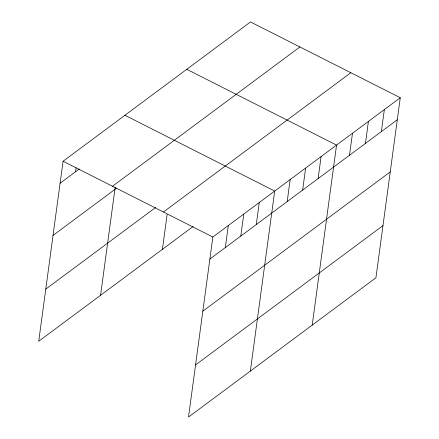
<?xml version="1.0" encoding="UTF-8"?>
<svg xmlns="http://www.w3.org/2000/svg" width="439" height="439" viewBox="0 0 439 439"><rect width="100%" height="100%" fill="white"/><g stroke="black" fill="none" stroke-linecap="round" stroke-linejoin="round"><path stroke-width="0.66" d="M400.275 97.738L212.855 237.027L188.512 417.05L375.932 277.761L400.275 97.738L250.488 21.95L63.068 161.239L38.725 341.262L193.187 226.469M75.552 171.759L76.095 167.758M100.575 295.299L115.161 187.426M162.425 249.336L167.122 214.572M225.339 247.547L228.318 225.536M240.802 236.056L243.777 214.04M256.266 224.565L259.24 202.549M250.362 371.087L274.704 191.058L124.912 115.27M287.188 201.583L290.168 179.567M302.652 190.092L305.626 168.077M318.11 178.602L321.09 156.586M312.211 325.118L336.554 145.095L186.762 69.307M349.504 155.269L352.484 133.253M365.435 143.432L368.414 121.416M381.365 131.59L384.344 109.574M60.088 183.25L79.283 168.988M112.494 186.246L299.914 46.962M53.042 235.397L116.489 188.243M45.777 289.12L155.609 207.493M163.423 212.015L350.843 72.726M209.88 259.037L397.295 119.748M202.829 311.185L390.249 171.896M195.564 364.908L382.984 225.619M63.068 161.239L212.855 237.027"/></g></svg>
